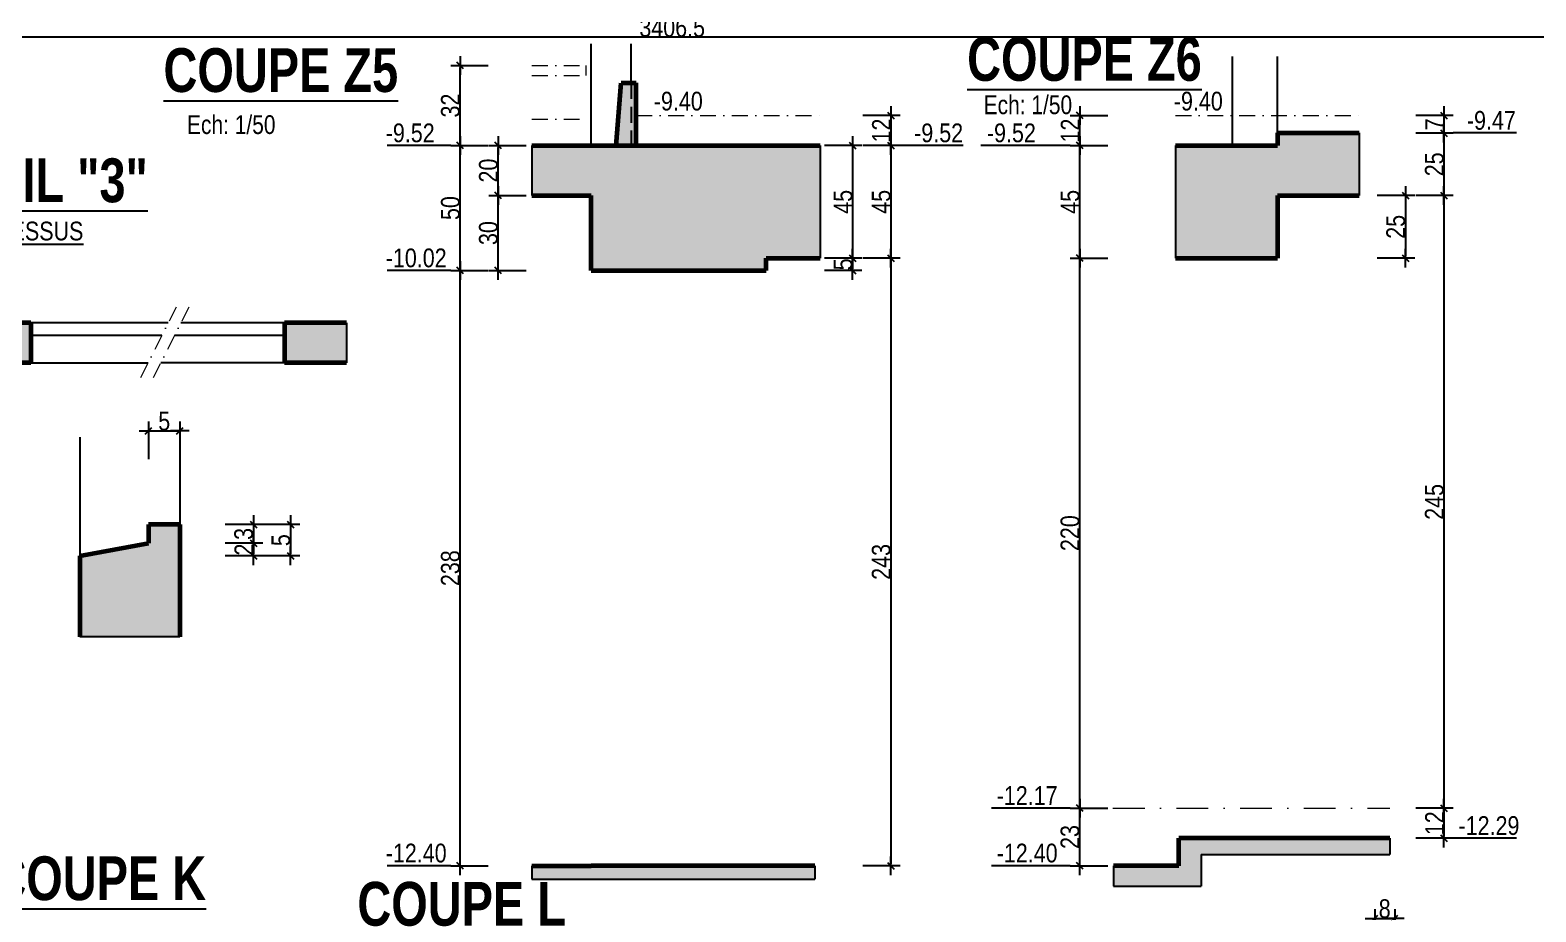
# Model space of a CAD drawing. Header units: millimetres. Extents: x 0 to 22237, y -21919 to -17719.
# Drawn here: x 17707 to 18911, y -21147 to -20441 of the extents above; entities that cross this region are included whole.
import ezdxf
from ezdxf.enums import TextEntityAlignment as Align

# ---------------------------------------------------------------- set-up
doc = ezdxf.new("R2010")
doc.units = ezdxf.units.MM
doc.linetypes.add('CACHEX2', pattern=[19.05, 12.7, -6.35])
doc.linetypes.add('TIRETPTX2', pattern=[50.8, 25.4, -12.7, 0, -12.7])
for name, color, linetype in [('01_cote_gen', 4, 'Continuous'), ('01_linteaux', 2, 'Continuous'), ('01_poch_BN', 9, 'Continuous'), ('01_poch_murs', 253, 'Continuous'), ('01_texte', 230, 'Continuous'), ('AA_COTES', 2, 'Continuous')]:
    doc.layers.add(name, color=color, linetype=linetype)
doc.layers.add('01_murs_coup', color=5, linetype='Continuous', lineweight=60)
doc.layers.add('01_tram_axes', color=2, linetype='TIRETPTX2', lineweight=9)
doc.styles.add('ARIAL NA', font='ARIALN.TTF')
doc.styles.add('impact', font='impact.ttf')
doc.styles.add('MATTE_TXT', font='arial.ttf')
doc.styles.add('STYLE2', font='ARIALN.TTF')
doc.dimstyles.new('JB10', dxfattribs={"dimscale": 0.1, "dimtxt": 150, "dimasz": 15, "dimexe": 0.1, "dimexo": 0.1, "dimgap": 0.09, "dimtad": 1, "dimdec": 1, "dimlfac": 0.2, "dimdsep": 46, "dimtxsty": 'STYLE2', "dimblk1": 'BOND_G', "dimblk2": 'BOND_D', "dimsah": 1, "dimcen": 1.5, "dimdle": 0.01, "dimse1": 1, "dimse2": 1, "dimclrd": 4, "dimclre": 2, "dimclrt": 6, "dimazin": 2, "dimtfac": 2.333333, "dimtdec": 1, "dimtix": 1, "dimtmove": 2, "dimatfit": 3, "dimldrblk": 'BOND_G', "dimfxl": 1, "dimtolj": 1, "dimtzin": 0, "dimarcsym": 0})
doc.dimstyles.new('JB25', dxfattribs={"dimscale": 0.1, "dimtxt": 150, "dimasz": 15, "dimexe": 0.1, "dimexo": 0.1, "dimgap": 0.09, "dimtad": 1, "dimdec": 1, "dimlfac": 0.5, "dimdsep": 46, "dimtxsty": 'STYLE2', "dimblk1": 'BOND_G', "dimblk2": 'BOND_D', "dimsah": 1, "dimcen": 1.5, "dimdle": 0.01, "dimse1": 1, "dimse2": 1, "dimclrd": 4, "dimclre": 2, "dimclrt": 6, "dimazin": 2, "dimtfac": 2.333333, "dimtdec": 1, "dimtix": 1, "dimtmove": 2, "dimatfit": 3, "dimldrblk": 'BOND_G', "dimfxl": 1, "dimtolj": 1, "dimtzin": 0, "dimarcsym": 0})
doc.dimstyles.new('JB50', dxfattribs={"dimscale": 0.1, "dimtxt": 150, "dimasz": 15, "dimexe": 0.1, "dimexo": 0.1, "dimgap": 0.09, "dimtad": 1, "dimdec": 1, "dimdsep": 46, "dimtxsty": 'STYLE2', "dimblk1": 'BOND_G', "dimblk2": 'BOND_D', "dimsah": 1, "dimcen": 1.5, "dimdle": 0.01, "dimse1": 1, "dimse2": 1, "dimclrd": 4, "dimclre": 2, "dimclrt": 6, "dimazin": 2, "dimtfac": 2.333333, "dimtdec": 1, "dimtix": 1, "dimtmove": 2, "dimatfit": 3, "dimldrblk": 'BOND_G', "dimfxl": 1, "dimtolj": 1, "dimtzin": 0, "dimarcsym": 0})

# ---------------------------------------------------------------- blocks, each defined once
blk = doc.blocks.new('BOND_G')
at = {"layer": 'AA_COTES', "color": 0}
for p, q in [((0, -5), (0, 15)), ((5, 0), (-5, 0)), ((1.77, 1.77), (-1.77, -1.77))]:
    blk.add_line(p, q, dxfattribs=at)
blk = doc.blocks.new('BOND_D')
at = {"layer": 'AA_COTES', "color": 0}
for p, q in [((5, 0), (-5, 0)), ((-1.77, -1.77), (1.77, 1.77)), ((0, 5), (0, -15))]:
    blk.add_line(p, q, dxfattribs=at)
blk = doc.blocks.new('*D1608')
at = {"layer": '01_cote_gen', "color": 4, "lineweight": -2, "transparency": 16777216}
blk.add_line((19922.2, -20447.1), (16518.7, -20447.1), dxfattribs=at)
at = {"layer": 'Defpoints', "color": 0, "transparency": 16777216}
for p in [(16517.2, -20425.1), (16517.2, -20447.1), (19923.7, -20469.1)]:
    blk.add_point(p, dxfattribs=at)
at = {"layer": '01_cote_gen', "color": 4, "lineweight": -2, "transparency": 16777216, "xscale": 1.5, "yscale": 1.5, "zscale": 1.5, "rotation": 180}
blk.add_blockref('BOND_D', (16517.2, -20447.1), dxfattribs=at)
at = {"layer": '01_cote_gen', "color": 4, "lineweight": -2, "transparency": 16777216, "xscale": 1.5, "yscale": 1.5, "zscale": 1.5}
blk.add_blockref('BOND_G', (19923.7, -20447.1), dxfattribs=at)
at = {"layer": '01_cote_gen', "color": 6, "transparency": 16777216, "insert": (18220.5, -20439.5), "char_height": 15, "attachment_point": 5, "style": 'STYLE2'}
blk.add_mtext('\\A1;3406.5', dxfattribs=at)
blk = doc.blocks.new('*D3282')
at = {"layer": '01_cote_gen', "color": 4, "lineweight": -2, "transparency": 16777216}
blk.add_line((17803.1, -20762), (17825.1, -20762), dxfattribs=at)
at = {"layer": 'Defpoints', "color": 0, "transparency": 16777216}
for p in [(17801.6, -20755.4), (17826.6, -20762), (17826.6, -20767)]:
    blk.add_point(p, dxfattribs=at)
at = {"layer": '01_cote_gen', "color": 4, "lineweight": -2, "transparency": 16777216, "xscale": 1.5, "yscale": 1.5, "zscale": 1.5, "rotation": 180}
blk.add_blockref('BOND_G', (17801.6, -20762), dxfattribs=at)
at = {"layer": '01_cote_gen', "color": 4, "lineweight": -2, "transparency": 16777216, "xscale": 1.5, "yscale": 1.5, "zscale": 1.5}
blk.add_blockref('BOND_D', (17826.6, -20762), dxfattribs=at)
at = {"layer": '01_cote_gen', "color": 6, "transparency": 16777216, "insert": (17814.1, -20754.3), "char_height": 15, "attachment_point": 5, "style": 'STYLE2'}
blk.add_mtext('\\A1;5', dxfattribs=at)
blk = doc.blocks.new('*D3283')
at = {"layer": '01_cote_gen', "color": 4, "lineweight": -2, "transparency": 16777216}
blk.add_line((17885.4, -20838.4), (17885.4, -20850.4), dxfattribs=at)
at = {"layer": 'Defpoints', "color": 0, "transparency": 16777216}
for p in [(17826.6, -20836.9), (17801.6, -20851.9), (17885.4, -20851.9)]:
    blk.add_point(p, dxfattribs=at)
at = {"layer": '01_cote_gen', "color": 4, "lineweight": -2, "transparency": 16777216, "xscale": 1.5, "yscale": 1.5, "zscale": 1.5}
for name, p, rotation in [('BOND_G', (17885.4, -20836.9), 90), ('BOND_D', (17885.4, -20851.9), 270)]:
    blk.add_blockref(name, p, dxfattribs=dict(at, rotation=rotation))
at = {"layer": '01_cote_gen', "color": 6, "transparency": 16777216, "insert": (17877.7, -20844.4), "char_height": 15, "attachment_point": 5, "rotation": 90, "style": 'STYLE2'}
blk.add_mtext('\\A1;3', dxfattribs=at)
blk = doc.blocks.new('*D3284')
at = {"layer": '01_cote_gen', "color": 4, "lineweight": -2, "transparency": 16777216}
blk.add_line((17885.4, -20853.4), (17885.4, -20860.4), dxfattribs=at)
at = {"layer": 'Defpoints', "color": 0, "transparency": 16777216}
for p in [(17862.9, -20851.9), (17746.6, -20861.9), (17885.4, -20861.9)]:
    blk.add_point(p, dxfattribs=at)
at = {"layer": '01_cote_gen', "color": 4, "lineweight": -2, "transparency": 16777216, "xscale": 1.5, "yscale": 1.5, "zscale": 1.5}
for name, p, rotation in [('BOND_G', (17885.4, -20851.9), 90), ('BOND_D', (17885.4, -20861.9), 270)]:
    blk.add_blockref(name, p, dxfattribs=dict(at, rotation=rotation))
at = {"layer": '01_cote_gen', "color": 6, "transparency": 16777216, "insert": (17877.8, -20856.9), "char_height": 15, "attachment_point": 5, "rotation": 90, "style": 'STYLE2'}
blk.add_mtext('\\A1;2', dxfattribs=at)
blk = doc.blocks.new('*D3281')
at = {"layer": '01_cote_gen', "color": 4, "lineweight": -2, "transparency": 16777216}
blk.add_line((17915.1, -20838.4), (17915.1, -20860.4), dxfattribs=at)
at = {"layer": 'Defpoints', "color": 0, "transparency": 16777216}
for p in [(17892.9, -20836.9), (17892.9, -20861.9), (17915.1, -20861.9)]:
    blk.add_point(p, dxfattribs=at)
at = {"layer": '01_cote_gen', "color": 4, "lineweight": -2, "transparency": 16777216, "xscale": 1.5, "yscale": 1.5, "zscale": 1.5}
for name, p, rotation in [('BOND_G', (17915.1, -20836.9), 90), ('BOND_D', (17915.1, -20861.9), 270)]:
    blk.add_blockref(name, p, dxfattribs=dict(at, rotation=rotation))
at = {"layer": '01_cote_gen', "color": 6, "transparency": 16777216, "insert": (17907.5, -20849.4), "char_height": 15, "attachment_point": 5, "rotation": 90, "style": 'STYLE2'}
blk.add_mtext('\\A1;5', dxfattribs=at)
blk = doc.blocks.new('*D3285')
at = {"layer": '01_cote_gen', "color": 4, "lineweight": -2, "transparency": 16777216}
blk.add_line((17635.1, -20684.1), (17635.1, -20677.1), dxfattribs=at)
at = {"layer": 'Defpoints', "color": 0, "transparency": 16777216}
for p in [(17635.1, -20675.6), (17707.4, -20675.6), (17707.4, -20685.6)]:
    blk.add_point(p, dxfattribs=at)
at = {"layer": '01_cote_gen', "color": 4, "lineweight": -2, "transparency": 16777216, "xscale": 1.5, "yscale": 1.5, "zscale": 1.5}
for name, p, rotation in [('BOND_D', (17635.1, -20675.6), 90), ('BOND_G', (17635.1, -20685.6), 270)]:
    blk.add_blockref(name, p, dxfattribs=dict(at, rotation=rotation))
at = {"layer": '01_cote_gen', "color": 6, "transparency": 16777216, "insert": (17627.5, -20680.6), "char_height": 15, "attachment_point": 5, "rotation": 90, "style": 'STYLE2'}
blk.add_mtext('\\A1;5', dxfattribs=at)
blk = doc.blocks.new('*D3367')
at = {"layer": '01_cote_gen', "color": 4, "lineweight": -2, "ltscale": 0.1, "transparency": 16777216}
blk.add_line((18784, -21151.9), (18797, -21151.9), dxfattribs=at)
at = {"layer": 'Defpoints', "color": 0, "ltscale": 0.1, "transparency": 16777216}
for p in [(18798.5, -21151.9), (18798.5, -21215.6), (18782.5, -21227.6)]:
    blk.add_point(p, dxfattribs=at)
at = {"layer": '01_cote_gen', "color": 4, "lineweight": -2, "ltscale": 0.1, "transparency": 16777216, "xscale": 1.5, "yscale": 1.5, "zscale": 1.5, "rotation": 180}
blk.add_blockref('BOND_G', (18782.5, -21151.9), dxfattribs=at)
at = {"layer": '01_cote_gen', "color": 4, "lineweight": -2, "ltscale": 0.1, "transparency": 16777216, "xscale": 1.5, "yscale": 1.5, "zscale": 1.5}
blk.add_blockref('BOND_D', (18798.5, -21151.9), dxfattribs=at)
at = {"layer": '01_cote_gen', "color": 6, "ltscale": 0.1, "transparency": 16777216, "insert": (18790.5, -21144.2), "char_height": 15, "attachment_point": 5, "style": 'STYLE2'}
blk.add_mtext('\\A1;8', dxfattribs=at)
blk = doc.blocks.new('*D3387')
at = {"layer": '01_cote_gen', "color": 4, "lineweight": -2, "ltscale": 0.1, "transparency": 16777216}
blk.add_line((18050.8, -20632.3), (18050.8, -20535.3), dxfattribs=at)
at = {"layer": 'Defpoints', "color": 0, "ltscale": 0.1, "transparency": 16777216}
for p in [(18050.8, -20533.8), (18140.4, -20533.8), (18198.8, -20633.8)]:
    blk.add_point(p, dxfattribs=at)
at = {"layer": '01_cote_gen', "color": 4, "lineweight": -2, "ltscale": 0.1, "transparency": 16777216, "xscale": 1.5, "yscale": 1.5, "zscale": 1.5}
for name, p, rotation in [('BOND_D', (18050.8, -20533.8), 90), ('BOND_G', (18050.8, -20633.8), 270)]:
    blk.add_blockref(name, p, dxfattribs=dict(at, rotation=rotation))
at = {"layer": '01_cote_gen', "color": 6, "ltscale": 0.1, "transparency": 16777216, "insert": (18043.1, -20583.8), "char_height": 15, "attachment_point": 5, "rotation": 90, "style": 'STYLE2'}
blk.add_mtext('\\A1;50', dxfattribs=at)
blk = doc.blocks.new('*D3388')
at = {"layer": '01_cote_gen', "color": 4, "lineweight": -2, "ltscale": 0.1, "transparency": 16777216}
blk.add_line((18081.2, -20632.3), (18081.2, -20575.3), dxfattribs=at)
at = {"layer": 'Defpoints', "color": 0, "ltscale": 0.1, "transparency": 16777216}
for p in [(18081.2, -20573.8), (18155.6, -20573.8), (18198.8, -20633.8)]:
    blk.add_point(p, dxfattribs=at)
at = {"layer": '01_cote_gen', "color": 4, "lineweight": -2, "ltscale": 0.1, "transparency": 16777216, "xscale": 1.5, "yscale": 1.5, "zscale": 1.5}
for name, p, rotation in [('BOND_D', (18081.2, -20573.8), 90), ('BOND_G', (18081.2, -20633.8), 270)]:
    blk.add_blockref(name, p, dxfattribs=dict(at, rotation=rotation))
at = {"layer": '01_cote_gen', "color": 6, "ltscale": 0.1, "transparency": 16777216, "insert": (18073.5, -20603.8), "char_height": 15, "attachment_point": 5, "rotation": 90, "style": 'STYLE2'}
blk.add_mtext('\\A1;30', dxfattribs=at)
blk = doc.blocks.new('*D3389')
at = {"layer": '01_cote_gen', "color": 4, "lineweight": -2, "ltscale": 0.1, "transparency": 16777216}
blk.add_line((18081.2, -20572.3), (18081.2, -20535.3), dxfattribs=at)
at = {"layer": 'Defpoints', "color": 0, "ltscale": 0.1, "transparency": 16777216}
for p in [(18081.2, -20533.8), (18116.1, -20533.8), (18094.7, -20573.8)]:
    blk.add_point(p, dxfattribs=at)
at = {"layer": '01_cote_gen', "color": 4, "lineweight": -2, "ltscale": 0.1, "transparency": 16777216, "xscale": 1.5, "yscale": 1.5, "zscale": 1.5}
for name, p, rotation in [('BOND_D', (18081.2, -20533.8), 90), ('BOND_G', (18081.2, -20573.8), 270)]:
    blk.add_blockref(name, p, dxfattribs=dict(at, rotation=rotation))
at = {"layer": '01_cote_gen', "color": 6, "ltscale": 0.1, "transparency": 16777216, "insert": (18073.5, -20553.8), "char_height": 15, "attachment_point": 5, "rotation": 90, "style": 'STYLE2'}
blk.add_mtext('\\A1;20', dxfattribs=at)
blk = doc.blocks.new('*D3390')
at = {"layer": '01_cote_gen', "color": 4, "lineweight": -2, "ltscale": 0.1, "transparency": 16777216}
blk.add_line((18050.8, -20532.3), (18050.8, -20471.3), dxfattribs=at)
at = {"layer": 'Defpoints', "color": 0, "ltscale": 0.1, "transparency": 16777216}
for p in [(18050.8, -20469.8), (18153.6, -20469.8), (18117.1, -20533.8)]:
    blk.add_point(p, dxfattribs=at)
at = {"layer": '01_cote_gen', "color": 4, "lineweight": -2, "ltscale": 0.1, "transparency": 16777216, "xscale": 1.5, "yscale": 1.5, "zscale": 1.5}
for name, p, rotation in [('BOND_D', (18050.8, -20469.8), 90), ('BOND_G', (18050.8, -20533.8), 270)]:
    blk.add_blockref(name, p, dxfattribs=dict(at, rotation=rotation))
at = {"layer": '01_cote_gen', "color": 6, "ltscale": 0.1, "transparency": 16777216, "insert": (18043.1, -20501.8), "char_height": 15, "attachment_point": 5, "rotation": 90, "style": 'STYLE2'}
blk.add_mtext('\\A1;32', dxfattribs=at)
blk = doc.blocks.new('*D3391')
at = {"layer": '01_cote_gen', "color": 4, "lineweight": -2, "ltscale": 0.1, "transparency": 16777216}
blk.add_line((18050.8, -21108.3), (18050.8, -20635.3), dxfattribs=at)
at = {"layer": 'Defpoints', "color": 0, "ltscale": 0.1, "transparency": 16777216}
for p in [(18050.8, -20633.8), (18103.7, -20633.8), (18113.7, -21109.8)]:
    blk.add_point(p, dxfattribs=at)
at = {"layer": '01_cote_gen', "color": 4, "lineweight": -2, "ltscale": 0.1, "transparency": 16777216, "xscale": 1.5, "yscale": 1.5, "zscale": 1.5}
for name, p, rotation in [('BOND_D', (18050.8, -20633.8), 90), ('BOND_G', (18050.8, -21109.8), 270)]:
    blk.add_blockref(name, p, dxfattribs=dict(at, rotation=rotation))
at = {"layer": '01_cote_gen', "color": 6, "ltscale": 0.1, "transparency": 16777216, "insert": (18043.1, -20871.8), "char_height": 15, "attachment_point": 5, "rotation": 90, "style": 'STYLE2'}
blk.add_mtext('\\A1;238', dxfattribs=at)
blk = doc.blocks.new('*D3392')
at = {"layer": '01_cote_gen', "color": 4, "lineweight": -2, "ltscale": 0.1, "transparency": 16777216}
blk.add_line((18364.8, -20535.3), (18364.8, -20622.3), dxfattribs=at)
at = {"layer": 'Defpoints', "color": 0, "ltscale": 0.1, "transparency": 16777216}
for p in [(18338.8, -20533.8), (18338.8, -20623.8), (18364.8, -20623.8)]:
    blk.add_point(p, dxfattribs=at)
at = {"layer": '01_cote_gen', "color": 4, "lineweight": -2, "ltscale": 0.1, "transparency": 16777216, "xscale": 1.5, "yscale": 1.5, "zscale": 1.5}
for name, p, rotation in [('BOND_G', (18364.8, -20533.8), 90), ('BOND_D', (18364.8, -20623.8), 270)]:
    blk.add_blockref(name, p, dxfattribs=dict(at, rotation=rotation))
at = {"layer": '01_cote_gen', "color": 6, "ltscale": 0.1, "transparency": 16777216, "insert": (18357.2, -20578.8), "char_height": 15, "attachment_point": 5, "rotation": 90, "style": 'STYLE2'}
blk.add_mtext('\\A1;45', dxfattribs=at)
blk = doc.blocks.new('*D3393')
at = {"layer": '01_cote_gen', "color": 4, "lineweight": -2, "ltscale": 0.1, "transparency": 16777216}
blk.add_line((18364.8, -20625.3), (18364.8, -20632.3), dxfattribs=at)
at = {"layer": 'Defpoints', "color": 0, "ltscale": 0.1, "transparency": 16777216}
for p in [(18325.6, -20623.8), (18290.6, -20633.8), (18364.8, -20633.8)]:
    blk.add_point(p, dxfattribs=at)
at = {"layer": '01_cote_gen', "color": 4, "lineweight": -2, "ltscale": 0.1, "transparency": 16777216, "xscale": 1.5, "yscale": 1.5, "zscale": 1.5}
for name, p, rotation in [('BOND_G', (18364.8, -20623.8), 90), ('BOND_D', (18364.8, -20633.8), 270)]:
    blk.add_blockref(name, p, dxfattribs=dict(at, rotation=rotation))
at = {"layer": '01_cote_gen', "color": 6, "ltscale": 0.1, "transparency": 16777216, "insert": (18357.2, -20628.8), "char_height": 15, "attachment_point": 5, "rotation": 90, "style": 'STYLE2'}
blk.add_mtext('\\A1;5', dxfattribs=at)
blk = doc.blocks.new('*D3394')
at = {"layer": '01_cote_gen', "color": 4, "lineweight": -2, "ltscale": 0.1, "transparency": 16777216}
blk.add_line((18395.5, -20511.3), (18395.5, -20532.3), dxfattribs=at)
at = {"layer": 'Defpoints', "color": 0, "ltscale": 0.1, "transparency": 16777216}
for p in [(18315.5, -20509.8), (18315.5, -20533.8), (18395.5, -20533.8)]:
    blk.add_point(p, dxfattribs=at)
at = {"layer": '01_cote_gen', "color": 4, "lineweight": -2, "ltscale": 0.1, "transparency": 16777216, "xscale": 1.5, "yscale": 1.5, "zscale": 1.5}
for name, p, rotation in [('BOND_G', (18395.5, -20509.8), 90), ('BOND_D', (18395.5, -20533.8), 270)]:
    blk.add_blockref(name, p, dxfattribs=dict(at, rotation=rotation))
at = {"layer": '01_cote_gen', "color": 6, "ltscale": 0.1, "transparency": 16777216, "insert": (18387.9, -20521.8), "char_height": 15, "attachment_point": 5, "rotation": 90, "style": 'STYLE2'}
blk.add_mtext('\\A1;12', dxfattribs=at)
blk = doc.blocks.new('*D3395')
at = {"layer": '01_cote_gen', "color": 4, "lineweight": -2, "ltscale": 0.1, "transparency": 16777216}
blk.add_line((18546.5, -20622.3), (18546.5, -20535.3), dxfattribs=at)
at = {"layer": 'Defpoints', "color": 0, "ltscale": 0.1, "transparency": 16777216}
for p in [(18546.5, -20533.8), (18579.9, -20533.8), (18579.9, -20623.8)]:
    blk.add_point(p, dxfattribs=at)
at = {"layer": '01_cote_gen', "color": 4, "lineweight": -2, "ltscale": 0.1, "transparency": 16777216, "xscale": 1.5, "yscale": 1.5, "zscale": 1.5}
for name, p, rotation in [('BOND_D', (18546.5, -20533.8), 90), ('BOND_G', (18546.5, -20623.8), 270)]:
    blk.add_blockref(name, p, dxfattribs=dict(at, rotation=rotation))
at = {"layer": '01_cote_gen', "color": 6, "ltscale": 0.1, "transparency": 16777216, "insert": (18538.8, -20578.8), "char_height": 15, "attachment_point": 5, "rotation": 90, "style": 'STYLE2'}
blk.add_mtext('\\A1;45', dxfattribs=at)
blk = doc.blocks.new('*D3396')
at = {"layer": '01_cote_gen', "color": 4, "lineweight": -2, "ltscale": 0.1, "transparency": 16777216}
blk.add_line((18546.5, -20532.3), (18546.5, -20511.3), dxfattribs=at)
at = {"layer": 'Defpoints', "color": 0, "ltscale": 0.1, "transparency": 16777216}
for p in [(18546.5, -20509.8), (18579.9, -20509.8), (18569, -20533.8)]:
    blk.add_point(p, dxfattribs=at)
at = {"layer": '01_cote_gen', "color": 4, "lineweight": -2, "ltscale": 0.1, "transparency": 16777216, "xscale": 1.5, "yscale": 1.5, "zscale": 1.5}
for name, p, rotation in [('BOND_D', (18546.5, -20509.8), 90), ('BOND_G', (18546.5, -20533.8), 270)]:
    blk.add_blockref(name, p, dxfattribs=dict(at, rotation=rotation))
at = {"layer": '01_cote_gen', "color": 6, "ltscale": 0.1, "transparency": 16777216, "insert": (18538.9, -20521.8), "char_height": 15, "attachment_point": 5, "rotation": 90, "style": 'STYLE2'}
blk.add_mtext('\\A1;12', dxfattribs=at)
blk = doc.blocks.new('*D3397')
at = {"layer": '01_cote_gen', "color": 4, "lineweight": -2, "ltscale": 0.1, "transparency": 16777216}
blk.add_line((18837.9, -20511.3), (18837.9, -20522.3), dxfattribs=at)
at = {"layer": 'Defpoints', "color": 0, "ltscale": 0.1, "transparency": 16777216}
for p in [(18799.3, -20509.8), (18799.3, -20523.8), (18837.9, -20523.8)]:
    blk.add_point(p, dxfattribs=at)
at = {"layer": '01_cote_gen', "color": 4, "lineweight": -2, "ltscale": 0.1, "transparency": 16777216, "xscale": 1.5, "yscale": 1.5, "zscale": 1.5}
for name, p, rotation in [('BOND_G', (18837.9, -20509.8), 90), ('BOND_D', (18837.9, -20523.8), 270)]:
    blk.add_blockref(name, p, dxfattribs=dict(at, rotation=rotation))
at = {"layer": '01_cote_gen', "color": 6, "ltscale": 0.1, "transparency": 16777216, "insert": (18830.4, -20516.8), "char_height": 15, "attachment_point": 5, "rotation": 90, "style": 'STYLE2'}
blk.add_mtext('\\A1;7', dxfattribs=at)
blk = doc.blocks.new('*D3398')
at = {"layer": '01_cote_gen', "color": 4, "lineweight": -2, "ltscale": 0.1, "transparency": 16777216}
blk.add_line((18837.9, -20525.3), (18837.9, -20572.3), dxfattribs=at)
at = {"layer": 'Defpoints', "color": 0, "ltscale": 0.1, "transparency": 16777216}
for p in [(18815.4, -20523.8), (18799.3, -20573.8), (18837.9, -20573.8)]:
    blk.add_point(p, dxfattribs=at)
at = {"layer": '01_cote_gen', "color": 4, "lineweight": -2, "ltscale": 0.1, "transparency": 16777216, "xscale": 1.5, "yscale": 1.5, "zscale": 1.5}
for name, p, rotation in [('BOND_G', (18837.9, -20523.8), 90), ('BOND_D', (18837.9, -20573.8), 270)]:
    blk.add_blockref(name, p, dxfattribs=dict(at, rotation=rotation))
at = {"layer": '01_cote_gen', "color": 6, "ltscale": 0.1, "transparency": 16777216, "insert": (18830.3, -20548.8), "char_height": 15, "attachment_point": 5, "rotation": 90, "style": 'STYLE2'}
blk.add_mtext('\\A1;25', dxfattribs=at)
blk = doc.blocks.new('*D3399')
at = {"layer": '01_cote_gen', "color": 4, "lineweight": -2, "ltscale": 0.1, "transparency": 16777216}
blk.add_line((18807.1, -20575.3), (18807.1, -20622.3), dxfattribs=at)
at = {"layer": 'Defpoints', "color": 0, "ltscale": 0.1, "transparency": 16777216}
for p in [(18815.4, -20573.8), (18704.8, -20623.8), (18807.1, -20623.8)]:
    blk.add_point(p, dxfattribs=at)
at = {"layer": '01_cote_gen', "color": 4, "lineweight": -2, "ltscale": 0.1, "transparency": 16777216, "xscale": 1.5, "yscale": 1.5, "zscale": 1.5}
for name, p, rotation in [('BOND_G', (18807.1, -20573.8), 90), ('BOND_D', (18807.1, -20623.8), 270)]:
    blk.add_blockref(name, p, dxfattribs=dict(at, rotation=rotation))
at = {"layer": '01_cote_gen', "color": 6, "ltscale": 0.1, "transparency": 16777216, "insert": (18799.4, -20598.8), "char_height": 15, "attachment_point": 5, "rotation": 90, "style": 'STYLE2'}
blk.add_mtext('\\A1;25', dxfattribs=at)
blk = doc.blocks.new('*D3400')
at = {"layer": '01_cote_gen', "color": 4, "lineweight": -2, "ltscale": 0.1, "transparency": 16777216}
blk.add_line((18837.9, -20575.3), (18837.9, -21062.3), dxfattribs=at)
at = {"layer": 'Defpoints', "color": 0, "ltscale": 0.1, "transparency": 16777216}
for p in [(18751.9, -20573.8), (18794.7, -21063.8), (18837.9, -21063.8)]:
    blk.add_point(p, dxfattribs=at)
at = {"layer": '01_cote_gen', "color": 4, "lineweight": -2, "ltscale": 0.1, "transparency": 16777216, "xscale": 1.5, "yscale": 1.5, "zscale": 1.5}
for name, p, rotation in [('BOND_G', (18837.9, -20573.8), 90), ('BOND_D', (18837.9, -21063.8), 270)]:
    blk.add_blockref(name, p, dxfattribs=dict(at, rotation=rotation))
at = {"layer": '01_cote_gen', "color": 6, "ltscale": 0.1, "transparency": 16777216, "insert": (18830.3, -20818.8), "char_height": 15, "attachment_point": 5, "rotation": 90, "style": 'STYLE2'}
blk.add_mtext('\\A1;245', dxfattribs=at)
blk = doc.blocks.new('*D3401')
at = {"layer": '01_cote_gen', "color": 4, "lineweight": -2, "ltscale": 0.1, "transparency": 16777216}
blk.add_line((18837.9, -21065.3), (18837.9, -21086.3), dxfattribs=at)
at = {"layer": 'Defpoints', "color": 0, "ltscale": 0.1, "transparency": 16777216}
for p in [(18794.7, -21063.8), (18794.7, -21087.8), (18837.9, -21087.8)]:
    blk.add_point(p, dxfattribs=at)
at = {"layer": '01_cote_gen', "color": 4, "lineweight": -2, "ltscale": 0.1, "transparency": 16777216, "xscale": 1.5, "yscale": 1.5, "zscale": 1.5}
for name, p, rotation in [('BOND_G', (18837.9, -21063.8), 90), ('BOND_D', (18837.9, -21087.8), 270)]:
    blk.add_blockref(name, p, dxfattribs=dict(at, rotation=rotation))
at = {"layer": '01_cote_gen', "color": 6, "ltscale": 0.1, "transparency": 16777216, "insert": (18830.4, -21075.8), "char_height": 15, "attachment_point": 5, "rotation": 90, "style": 'STYLE2'}
blk.add_mtext('\\A1;12', dxfattribs=at)
blk = doc.blocks.new('*D3402')
at = {"layer": '01_cote_gen', "color": 4, "lineweight": -2, "ltscale": 0.1, "transparency": 16777216}
blk.add_line((18546.5, -21062.3), (18546.5, -20625.3), dxfattribs=at)
at = {"layer": 'Defpoints', "color": 0, "ltscale": 0.1, "transparency": 16777216}
for p in [(18546.5, -20623.8), (18640.8, -20623.8), (18582.4, -21063.8)]:
    blk.add_point(p, dxfattribs=at)
at = {"layer": '01_cote_gen', "color": 4, "lineweight": -2, "ltscale": 0.1, "transparency": 16777216, "xscale": 1.5, "yscale": 1.5, "zscale": 1.5}
for name, p, rotation in [('BOND_D', (18546.5, -20623.8), 90), ('BOND_G', (18546.5, -21063.8), 270)]:
    blk.add_blockref(name, p, dxfattribs=dict(at, rotation=rotation))
at = {"layer": '01_cote_gen', "color": 6, "ltscale": 0.1, "transparency": 16777216, "insert": (18538.8, -20843.8), "char_height": 15, "attachment_point": 5, "rotation": 90, "style": 'STYLE2'}
blk.add_mtext('\\A1;220', dxfattribs=at)
blk = doc.blocks.new('*D3403')
at = {"layer": '01_cote_gen', "color": 4, "lineweight": -2, "ltscale": 0.1, "transparency": 16777216}
blk.add_line((18546.5, -21108.3), (18546.5, -21065.3), dxfattribs=at)
at = {"layer": 'Defpoints', "color": 0, "ltscale": 0.1, "transparency": 16777216}
for p in [(18546.5, -21063.8), (18592.9, -21063.8), (18610.8, -21109.8)]:
    blk.add_point(p, dxfattribs=at)
at = {"layer": '01_cote_gen', "color": 4, "lineweight": -2, "ltscale": 0.1, "transparency": 16777216, "xscale": 1.5, "yscale": 1.5, "zscale": 1.5}
for name, p, rotation in [('BOND_D', (18546.5, -21063.8), 90), ('BOND_G', (18546.5, -21109.8), 270)]:
    blk.add_blockref(name, p, dxfattribs=dict(at, rotation=rotation))
at = {"layer": '01_cote_gen', "color": 6, "ltscale": 0.1, "transparency": 16777216, "insert": (18538.8, -21086.8), "char_height": 15, "attachment_point": 5, "rotation": 90, "style": 'STYLE2'}
blk.add_mtext('\\A1;23', dxfattribs=at)
blk = doc.blocks.new('*D3404')
at = {"layer": '01_cote_gen', "color": 4, "lineweight": -2, "ltscale": 0.1, "transparency": 16777216}
blk.add_line((18395.5, -20535.3), (18395.5, -20622.3), dxfattribs=at)
at = {"layer": 'Defpoints', "color": 0, "ltscale": 0.1, "transparency": 16777216}
for p in [(18369.4, -20533.8), (18369.4, -20623.8), (18395.5, -20623.8)]:
    blk.add_point(p, dxfattribs=at)
at = {"layer": '01_cote_gen', "color": 4, "lineweight": -2, "ltscale": 0.1, "transparency": 16777216, "xscale": 1.5, "yscale": 1.5, "zscale": 1.5}
for name, p, rotation in [('BOND_G', (18395.5, -20533.8), 90), ('BOND_D', (18395.5, -20623.8), 270)]:
    blk.add_blockref(name, p, dxfattribs=dict(at, rotation=rotation))
at = {"layer": '01_cote_gen', "color": 6, "ltscale": 0.1, "transparency": 16777216, "insert": (18387.8, -20578.8), "char_height": 15, "attachment_point": 5, "rotation": 90, "style": 'STYLE2'}
blk.add_mtext('\\A1;45', dxfattribs=at)
blk = doc.blocks.new('*D3405')
at = {"layer": '01_cote_gen', "color": 4, "lineweight": -2, "ltscale": 0.1, "transparency": 16777216}
blk.add_line((18395.5, -20625.3), (18395.5, -21108.3), dxfattribs=at)
at = {"layer": 'Defpoints', "color": 0, "ltscale": 0.1, "transparency": 16777216}
for p in [(18317.3, -20623.8), (18295.1, -21109.8), (18395.5, -21109.8)]:
    blk.add_point(p, dxfattribs=at)
at = {"layer": '01_cote_gen', "color": 4, "lineweight": -2, "ltscale": 0.1, "transparency": 16777216, "xscale": 1.5, "yscale": 1.5, "zscale": 1.5}
for name, p, rotation in [('BOND_G', (18395.5, -20623.8), 90), ('BOND_D', (18395.5, -21109.8), 270)]:
    blk.add_blockref(name, p, dxfattribs=dict(at, rotation=rotation))
at = {"layer": '01_cote_gen', "color": 6, "ltscale": 0.1, "transparency": 16777216, "insert": (18387.8, -20866.8), "char_height": 15, "attachment_point": 5, "rotation": 90, "style": 'STYLE2'}
blk.add_mtext('\\A1;243', dxfattribs=at)

msp = doc.modelspace()

# ---------------------------------------------------------------- hatches: boundary and pattern name
at = {"layer": '01_poch_BN', "ltscale": 0.1}
h = msp.add_hatch(color=256, dxfattribs=at)
h.dxf.hatch_style = 1
h.paths.add_polyline_path([(18338.76, -20533.75), (18108.25, -20533.75), (18108.25, -20573.75), (18155.77, -20573.75), (18155.77, -20633.75), (18295.77, -20633.75), (18295.77, -20623.75), (18338.76, -20623.75)])
h.paths.add_polyline_path([(18191.77, -20483.75), (18179.77, -20483.75), (18175.77, -20533.75), (18191.77, -20533.75)])
h.paths.add_polyline_path([(18334.71, -21109.75), (18155.77, -21109.75), (18108.25, -21109.75), (18108.25, -21120.59), (18334.71, -21120.59)])
h = msp.add_hatch(color=256, dxfattribs=at)
h.dxf.hatch_style = 1
h.paths.add_polyline_path([(18704.78, -20573.75), (18770.13, -20573.75), (18770.13, -20523.75), (18704.78, -20523.75), (18704.78, -20533.75), (18623.15, -20533.75), (18623.15, -20623.75), (18704.78, -20623.75)])
h.paths.add_polyline_path([(18794.72, -21087.75), (18625.78, -21087.75), (18625.78, -21109.75), (18573.45, -21109.75), (18573.45, -21126.1), (18643.77, -21126.1), (18643.77, -21100.93), (18794.72, -21100.93)])
at = {"layer": '01_poch_BN'}
h = msp.add_hatch(color=256, dxfattribs=at)
h.dxf.hatch_style = 1
h.paths.add_polyline_path([(17707.41, -20675.65), (17657.89, -20675.65), (17657.89, -20707.65), (17707.41, -20707.65)])
h.paths.add_polyline_path([(17959.81, -20675.65), (17910.28, -20675.65), (17910.28, -20707.65), (17959.81, -20707.65)])
h = msp.add_hatch(color=256, dxfattribs=at)
h.dxf.hatch_style = 1
h.paths.add_polyline_path([(17826.56, -20836.89), (17801.56, -20836.89), (17801.56, -20851.89), (17746.56, -20861.89), (17746.56, -20926.79), (17826.56, -20926.79)])

# ---------------------------------------------------------------- linework, layer by layer
at = {"layer": '01_linteaux'}
for p, q in [((18155.77, -20533.75), (18155.77, -20452.4)), ((18187.77, -20483.75), (18187.77, -20452.4)), ((18668.78, -20533.75), (18668.78, -20462.67)), ((18704.78, -20523.75), (18704.78, -20462.67)), ((17817.33, -20675.65), (17707.41, -20675.65)), ((17910.28, -20675.65), (17827.47, -20675.65)), ((17812.28, -20685.65), (17707.41, -20685.65)), ((17910.28, -20685.65), (17822.42, -20685.65)), ((17707.41, -20707.65), (17801.15, -20707.65)), ((17910.28, -20707.65), (17811.3, -20707.65)), ((17746.56, -20766.99), (17746.56, -20861.89)), ((17826.56, -20766.99), (17826.56, -20836.89))]:
    msp.add_line(p, q, dxfattribs=at)
at = {"layer": '01_linteaux', "linetype": 'CACHEX2'}
msp.add_line((18187.77, -20483.75), (18187.77, -20533.75), dxfattribs=at)
at = {"layer": '01_murs_coup'}
for p, q in [((18175.77, -20533.75), (18179.77, -20483.75)), ((18179.77, -20483.75), (18191.77, -20483.75)), ((18191.77, -20533.75), (18191.77, -20483.75)), ((18704.78, -20523.75), (18770.13, -20523.75)), ((18704.78, -20523.75), (18704.78, -20533.75)), ((18108.25, -20533.75), (18338.76, -20533.75)), ((18623.15, -20533.75), (18704.78, -20533.75)), ((18108.25, -20573.75), (18155.77, -20573.75)), ((18155.77, -20633.75), (18155.77, -20573.75)), ((18704.78, -20573.75), (18770.13, -20573.75)), ((18704.78, -20573.75), (18704.78, -20623.75)), ((18295.77, -20633.75), (18295.77, -20623.75)), ((18295.77, -20623.75), (18338.76, -20623.75)), ((18623.15, -20623.75), (18704.78, -20623.75)), ((18155.77, -20633.75), (18295.77, -20633.75)), ((17707.41, -20675.65), (17657.89, -20675.65)), ((17707.41, -20675.65), (17707.41, -20707.65)), ((17910.28, -20675.65), (17910.28, -20707.65)), ((17959.81, -20675.65), (17910.28, -20675.65)), ((17707.41, -20707.65), (17657.89, -20707.65)), ((17959.81, -20707.65), (17910.28, -20707.65)), ((17801.56, -20836.89), (17801.56, -20851.89)), ((17826.56, -20836.89), (17801.56, -20836.89)), ((17826.56, -20836.89), (17826.56, -20926.79)), ((17746.56, -20861.89), (17801.56, -20851.89)), ((17746.56, -20861.89), (17746.56, -20926.79)), ((18794.72, -21087.75), (18625.78, -21087.75)), ((18625.78, -21109.75), (18625.78, -21087.75)), ((18108.25, -21109.75), (18155.77, -21109.75)), ((18155.77, -21109.75), (18155.77, -21109.75)), ((18334.71, -21109.75), (18155.77, -21109.75)), ((18625.78, -21109.75), (18573.45, -21109.75))]:
    msp.add_line(p, q, dxfattribs=at)
at = {"layer": '01_poch_BN'}
for p, q in [((18770.13, -20523.75), (18770.13, -20573.75)), ((18623.15, -20533.75), (18623.15, -20623.75)), ((17826.56, -20926.79), (17746.56, -20926.79)), ((18794.72, -21087.75), (18794.72, -21100.93)), ((18643.77, -21100.93), (18643.77, -21126.1)), ((18643.77, -21100.93), (18794.61, -21100.93)), ((18108.25, -21109.75), (18108.25, -21120.59)), ((18334.71, -21109.75), (18334.71, -21120.59)), ((18573.45, -21109.75), (18573.45, -21126.1)), ((18108.25, -21120.59), (18334.71, -21120.59)), ((18573.45, -21126.1), (18643.77, -21126.1))]:
    msp.add_line(p, q, dxfattribs=at)
at = {"layer": '01_poch_BN', "ltscale": 0.1}
for p, q in [((18108.25, -20533.75), (18108.25, -20573.75)), ((18338.76, -20533.75), (18338.76, -20623.75))]:
    msp.add_line(p, q, dxfattribs=at)
at = {"layer": '01_poch_murs'}
msp.add_line((17959.81, -20675.65), (17959.81, -20707.65), dxfattribs=at)
at = {"layer": '01_texte'}
for p, q in [((18895.87, -20523.75), (18845.42, -20523.75)), ((18043.31, -20533.75), (17992.56, -20533.75)), ((18453.41, -20533.75), (18402.96, -20533.75)), ((18538.98, -20533.75), (18467.34, -20533.75)), ((18043.31, -20633.75), (17992.56, -20633.75)), ((18538.98, -21063.75), (18475.94, -21063.75)), ((18895.87, -21087.75), (18845.42, -21087.75)), ((18043.31, -21109.75), (17992.56, -21109.75)), ((18538.98, -21109.75), (18475.94, -21109.75))]:
    msp.add_line(p, q, dxfattribs=at)
at = {"layer": '01_tram_axes', "ltscale": 0.5}
for p, q in [((18108.25, -20469.75), (18151.77, -20469.75)), ((18108.25, -20477.75), (18151.77, -20477.75)), ((18151.77, -20477.75), (18151.77, -20469.75)), ((18108.25, -20512.7), (18151.77, -20512.7)), ((18191.77, -20509.75), (18338.76, -20509.75)), ((18623.15, -20509.75), (18770.13, -20509.75)), ((17823.76, -20662.92), (17795.12, -20719.57)), ((17833.91, -20662.92), (17805.27, -20719.57))]:
    msp.add_line(p, q, dxfattribs=at)
at = {"layer": '01_tram_axes', "ltscale": 2}
msp.add_line((17826.56, -20801.89), (17826.56, -20816.89), dxfattribs=at)
at = {"layer": '01_tram_axes'}
msp.add_line((18573.1, -21063.75), (18794.72, -21063.75), dxfattribs=at)

# ---------------------------------------------------------------- texts
at = {"layer": '01_texte', "style": 'impact'}
for s, p in [('%%UCOUPE Z6', (18550.34, -20492.53, 4.74)), ('%%UCOUPE Z5', (17907.39, -20501.44, 4.74)), ('%%UDETAIL "3"', (17699.72, -20589.57)), ('%%UCOUPE K', (17762.15, -21147.8)), ('%%UCOUPE L', (18052.07, -21168.23))]:
    msp.add_text(s, height=35, dxfattribs=at).set_placement(p, align=Align.BOTTOM_CENTER)
at = {"layer": '01_texte', "style": 'ARIAL NA'}
for s, p in [('-9.40', (18205.79, -20505.78)), ('-9.40', (18621.83, -20505.78)), ('-9.47', (18856.28, -20521.14)), ('-9.52', (17991.32, -20531.14)), ('-9.52', (18414.08, -20531.14)), ('-9.52', (18472.28, -20531.14)), ('%%UVUE de DESSUS', (17614.81, -20609.65)), ('-10.02', (17991.32, -20631.14)), ('-12.17', (18480.11, -21061.14)), ('-12.29', (18849.59, -21085.14)), ('-12.40', (17991.32, -21107.14)), ('-12.40', (18480.11, -21107.14))]:
    msp.add_text(s, height=15, dxfattribs=at).set_placement(p)
at = {"layer": '01_texte', "style": 'MATTE_TXT', "width": 0.8}
for p in [(18505.05, -20513.2, 4.74), (17867.72, -20529.05, 4.74)]:
    msp.add_text('Ech: 1/50', height=15, dxfattribs=at).set_placement(p, align=Align.BOTTOM_CENTER)

# ---------------------------------------------------------------- dimensions: what is measured, and where the dimension line sits
at = {"layer": '01_cote_gen'}
for base, p1, p2, dimstyle, picture, middle in [((16517.22, -20447.13), (19923.72, -20469.08), (16517.22, -20425.12), 'JB50', '*D1608', (18220.47, -20439.46)), ((17826.56, -20761.96), (17801.56, -20755.4), (17826.56, -20766.99), 'JB10', '*D3282', (17814.06, -20754.32))]:
    dim = msp.add_linear_dim(base=base, p1=p1, p2=p2, dimstyle=dimstyle, dxfattribs=at)
    dim.commit()
    dim.dimension.update_dxf_attribs({"geometry": picture, "text_midpoint": middle})
at = {"layer": '01_cote_gen', "ltscale": 0.1}
for base, p1, p2, picture, middle in [((18050.81, -20469.75), (18117.12, -20533.75), (18153.6, -20469.75), '*D3390', (18043.14, -20501.75)), ((18395.46, -20533.75), (18315.54, -20509.75), (18315.54, -20533.75), '*D3394', (18387.92, -20521.75)), ((18546.48, -20509.75), (18568.98, -20533.75), (18579.94, -20509.75), '*D3396', (18538.94, -20521.75)), ((18837.92, -20523.75), (18799.27, -20509.75), (18799.27, -20523.75), '*D3397', (18830.41, -20516.75)), ((18050.81, -20533.75), (18198.84, -20633.75), (18140.4, -20533.75), '*D3387', (18043.14, -20583.75)), ((18081.21, -20533.75), (18094.68, -20573.75), (18116.08, -20533.75), '*D3389', (18073.54, -20553.75)), ((18364.82, -20623.75), (18338.76, -20533.75), (18338.76, -20623.75), '*D3392', (18357.18, -20578.75)), ((18395.46, -20623.75), (18369.39, -20533.75), (18369.39, -20623.75), '*D3404', (18387.82, -20578.75)), ((18546.48, -20533.75), (18579.94, -20623.75), (18579.94, -20533.75), '*D3395', (18538.85, -20578.75)), ((18837.92, -20573.75), (18815.42, -20523.75), (18799.27, -20573.75), '*D3398', (18830.25, -20548.75)), ((18081.21, -20573.75), (18198.84, -20633.75), (18155.6, -20573.75), '*D3388', (18073.54, -20603.75)), ((18807.06, -20623.75), (18815.42, -20573.75), (18704.78, -20623.75), '*D3399', (18799.4, -20598.75)), ((18837.92, -21063.75), (18751.91, -20573.75), (18794.72, -21063.75), '*D3400', (18830.25, -20818.75)), ((18364.82, -20633.75), (18325.57, -20623.75), (18290.65, -20633.75), '*D3393', (18357.18, -20628.75)), ((18395.46, -21109.75), (18317.26, -20623.75), (18295.09, -21109.75), '*D3405', (18387.79, -20866.75)), ((18546.48, -20623.75), (18582.38, -21063.75), (18640.78, -20623.75), '*D3402', (18538.82, -20843.75)), ((18050.81, -20633.75), (18113.7, -21109.75), (18103.71, -20633.75), '*D3391', (18043.14, -20871.75)), ((18546.48, -21063.75), (18610.77, -21109.75), (18592.92, -21063.75), '*D3403', (18538.82, -21086.75)), ((18837.92, -21087.75), (18794.72, -21063.75), (18794.72, -21087.75), '*D3401', (18830.38, -21075.75))]:
    dim = msp.add_linear_dim(base=base, p1=p1, p2=p2, angle=90, dimstyle='JB25', dxfattribs=at)
    dim.commit()
    dim.dimension.update_dxf_attribs({"geometry": picture, "text_midpoint": middle})
at = {"layer": '01_cote_gen'}
for base, p1, p2, dimstyle, picture, middle in [((17635.14, -20675.65), (17707.41, -20685.65), (17707.41, -20675.65), 'JB25', '*D3285', (17627.5, -20680.65)), ((17885.36, -20851.89), (17826.56, -20836.89), (17801.56, -20851.89), 'JB10', '*D3283', (17877.69, -20844.39)), ((17915.11, -20861.89), (17892.86, -20836.89), (17892.86, -20861.89), 'JB10', '*D3281', (17907.47, -20849.39)), ((17885.36, -20861.89), (17862.86, -20851.89), (17746.56, -20861.89), 'JB10', '*D3284', (17877.82, -20856.89))]:
    dim = msp.add_linear_dim(base=base, p1=p1, p2=p2, angle=90, dimstyle=dimstyle, dxfattribs=at)
    dim.commit()
    dim.dimension.update_dxf_attribs({"geometry": picture, "text_midpoint": middle})
at = {"layer": '01_cote_gen', "ltscale": 0.1}
dim = msp.add_linear_dim(base=(18798.5, -21151.89, 4.74), p1=(18782.5, -21227.62, 4.74), p2=(18798.5, -21215.62, 4.74), dimstyle='JB25', dxfattribs=at)
dim.commit()
dim.dimension.update_dxf_attribs({"geometry": '*D3367', "text_midpoint": (18790.5, -21144.22, 4.74)})

doc.saveas('drawing.dxf')
